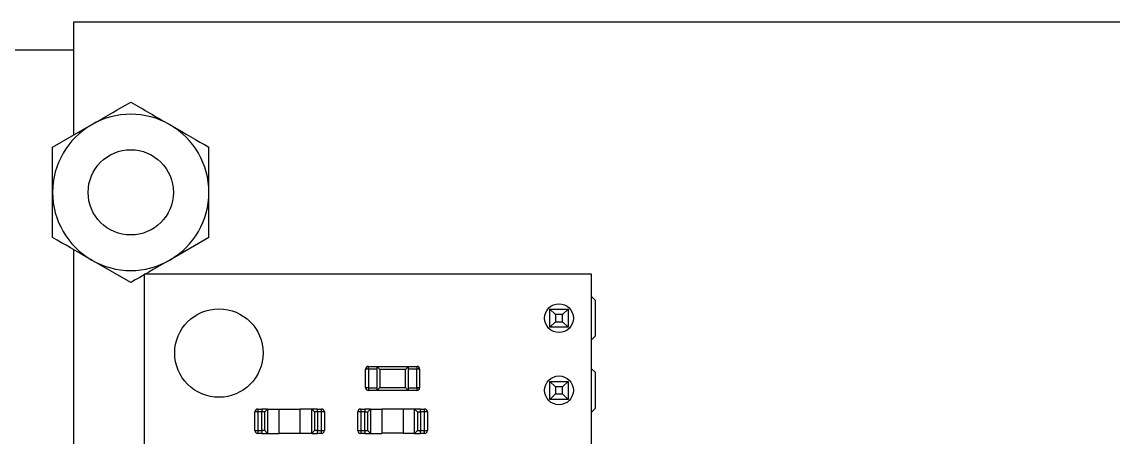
# Model space of a CAD drawing. Header units: millimetres. Extents: x 10 to 419, y 5 to 292.
# Drawn here: x 108.74 to 147.15, y 194.94 to 209.55 of the extents above; entities that cross this region are included whole.
import ezdxf

# ---------------------------------------------------------------- set-up
doc = ezdxf.new("R2010")
doc.units = ezdxf.units.MM

msp = doc.modelspace()

# ---------------------------------------------------------------- linework, layer by layer
at = {"color": 7, "linetype": 'Continuous', "lineweight": 25}
for p, q in [((110.576, 205.572), (110.576, 209.551)), ((110.576, 209.551), (161.576, 209.551)), ((110.576, 208.551), (107.576, 208.551)), ((109.826, 205.139), (111.201, 205.933)), ((115.326, 201.963), (113.951, 201.17)), ((110.576, 175.572), (110.576, 201.53)), ((112.576, 200.376), (111.201, 201.17)), ((113.045, 200.673), (113.045, 179.566)), ((128.793, 200.673), (113.045, 200.673)), ((128.793, 179.566), (128.793, 200.673)), ((128.793, 199.886), (128.92, 199.759)), ((128.92, 199.759), (128.92, 198.489)), ((127.523, 199.251), (127.332, 199.441)), ((127.332, 199.441), (127.967, 199.441)), ((127.332, 198.806), (127.332, 199.441)), ((127.967, 199.441), (127.777, 199.251)), ((127.967, 199.441), (127.967, 198.806)), ((127.523, 198.997), (127.332, 198.806)), ((127.777, 199.251), (127.523, 199.251)), ((127.523, 199.251), (127.523, 198.997)), ((127.523, 198.997), (127.777, 198.997)), ((127.777, 198.997), (127.777, 199.251)), ((127.967, 198.806), (127.777, 198.997)), ((127.967, 198.806), (127.332, 198.806)), ((128.92, 198.489), (128.793, 198.362)), ((120.944, 197.328), (120.844, 197.328)), ((120.844, 196.678), (120.844, 197.328)), ((120.944, 197.328), (120.944, 197.428)), ((120.944, 197.428), (121.244, 197.428)), ((121.244, 197.328), (120.944, 197.328)), ((120.944, 197.328), (120.944, 196.678)), ((121.244, 197.428), (121.244, 197.423)), ((121.344, 197.323), (121.244, 197.423)), ((121.244, 197.423), (122.344, 197.423)), ((121.244, 196.583), (121.244, 197.423)), ((122.244, 197.323), (121.344, 197.323)), ((121.344, 197.323), (121.344, 196.683)), ((122.344, 197.423), (122.244, 197.323)), ((122.244, 196.683), (122.244, 197.323)), ((122.344, 197.423), (122.344, 197.428)), ((122.344, 197.428), (122.644, 197.428)), ((122.344, 197.423), (122.344, 196.583)), ((122.644, 197.328), (122.344, 197.328)), ((122.644, 197.428), (122.644, 197.328)), ((122.744, 197.328), (122.644, 197.328)), ((122.644, 196.678), (122.644, 197.328)), ((122.744, 197.328), (122.744, 196.678)), ((128.793, 197.346), (128.92, 197.219)), ((128.92, 197.219), (128.92, 195.949)), ((120.944, 196.678), (120.844, 196.678)), ((120.944, 196.678), (121.244, 196.678)), ((120.944, 196.678), (120.944, 196.578)), ((121.344, 196.683), (121.244, 196.583)), ((121.344, 196.683), (122.244, 196.683)), ((122.344, 196.583), (122.244, 196.683)), ((122.344, 196.678), (122.644, 196.678)), ((122.744, 196.678), (122.644, 196.678)), ((122.644, 196.678), (122.644, 196.578)), ((127.523, 196.711), (127.332, 196.901)), ((127.332, 196.901), (127.967, 196.901)), ((127.332, 196.266), (127.332, 196.901)), ((127.777, 196.711), (127.523, 196.711)), ((127.523, 196.711), (127.523, 196.457)), ((127.967, 196.901), (127.777, 196.711)), ((127.777, 196.457), (127.777, 196.711)), ((127.967, 196.901), (127.967, 196.266)), ((121.244, 196.578), (120.944, 196.578)), ((122.344, 196.583), (121.244, 196.583)), ((121.244, 196.583), (121.244, 196.578)), ((122.344, 196.578), (122.344, 196.583)), ((122.644, 196.578), (122.344, 196.578)), ((127.523, 196.457), (127.332, 196.266)), ((127.523, 196.457), (127.777, 196.457)), ((127.967, 196.266), (127.777, 196.457)), ((117.045, 195.928), (117.045, 195.828)), ((117.045, 195.928), (117.195, 195.928)), ((117.195, 195.928), (117.195, 195.828)), ((117.395, 195.928), (117.195, 195.928)), ((117.395, 195.928), (117.295, 195.828)), ((117.395, 195.928), (117.395, 195.068)), ((117.395, 195.928), (117.795, 195.928)), ((117.795, 195.071), (117.795, 195.926)), ((117.795, 195.923), (118.545, 195.923)), ((118.945, 195.928), (118.545, 195.928)), ((118.545, 195.071), (118.545, 195.926)), ((118.945, 195.068), (118.945, 195.928)), ((119.045, 195.828), (118.945, 195.928)), ((119.145, 195.928), (118.945, 195.928)), ((119.145, 195.828), (119.145, 195.928)), ((119.145, 195.928), (119.295, 195.928)), ((119.295, 195.828), (119.295, 195.928)), ((120.669, 195.928), (120.669, 195.828)), ((120.669, 195.928), (120.819, 195.928)), ((120.819, 195.928), (120.819, 195.828)), ((121.019, 195.928), (120.819, 195.928)), ((120.919, 195.828), (121.019, 195.928)), ((121.019, 195.928), (121.019, 195.068)), ((121.019, 195.928), (121.419, 195.928)), ((121.419, 195.926), (121.419, 195.071)), ((122.169, 195.923), (121.419, 195.923)), ((122.569, 195.928), (122.169, 195.928)), ((122.169, 195.926), (122.169, 195.071)), ((122.569, 195.068), (122.569, 195.928)), ((122.569, 195.928), (122.669, 195.828)), ((122.769, 195.928), (122.569, 195.928)), ((122.769, 195.828), (122.769, 195.928)), ((122.769, 195.928), (122.919, 195.928)), ((122.919, 195.828), (122.919, 195.928)), ((127.967, 196.266), (127.332, 196.266)), ((128.92, 195.949), (128.793, 195.822)), ((117.045, 195.828), (116.945, 195.828)), ((116.945, 195.168), (116.945, 195.828)), ((117.045, 195.828), (117.045, 195.168)), ((117.195, 195.828), (117.045, 195.828)), ((117.195, 195.168), (117.195, 195.828)), ((117.295, 195.828), (117.195, 195.828)), ((117.295, 195.168), (117.295, 195.828)), ((119.045, 195.828), (119.045, 195.168)), ((119.145, 195.828), (119.045, 195.828)), ((119.145, 195.828), (119.145, 195.168)), ((119.295, 195.828), (119.145, 195.828)), ((119.295, 195.168), (119.295, 195.828)), ((119.395, 195.828), (119.295, 195.828)), ((119.395, 195.828), (119.395, 195.168)), ((120.669, 195.828), (120.569, 195.828)), ((120.569, 195.168), (120.569, 195.828)), ((120.669, 195.828), (120.669, 195.168)), ((120.819, 195.828), (120.669, 195.828)), ((120.819, 195.168), (120.819, 195.828)), ((120.819, 195.828), (120.919, 195.828)), ((120.919, 195.168), (120.919, 195.828)), ((122.669, 195.828), (122.669, 195.168)), ((122.669, 195.828), (122.769, 195.828)), ((122.769, 195.828), (122.769, 195.168)), ((122.919, 195.828), (122.769, 195.828)), ((122.919, 195.168), (122.919, 195.828)), ((123.019, 195.828), (122.919, 195.828)), ((123.019, 195.828), (123.019, 195.168)), ((116.945, 195.168), (117.045, 195.168)), ((117.045, 195.168), (117.045, 195.068)), ((117.045, 195.168), (117.195, 195.168)), ((117.295, 195.168), (117.195, 195.168)), ((117.195, 195.168), (117.195, 195.068)), ((117.395, 195.068), (117.295, 195.168)), ((119.045, 195.168), (118.945, 195.068)), ((119.145, 195.168), (119.045, 195.168)), ((119.145, 195.068), (119.145, 195.168)), ((119.145, 195.168), (119.295, 195.168)), ((119.295, 195.068), (119.295, 195.168)), ((119.295, 195.168), (119.395, 195.168)), ((120.569, 195.168), (120.669, 195.168)), ((120.669, 195.168), (120.819, 195.168)), ((120.669, 195.168), (120.669, 195.068)), ((120.819, 195.168), (120.919, 195.168)), ((120.819, 195.168), (120.819, 195.068)), ((120.919, 195.168), (121.019, 195.068)), ((122.569, 195.068), (122.669, 195.168)), ((122.669, 195.168), (122.769, 195.168)), ((122.769, 195.068), (122.769, 195.168)), ((122.769, 195.168), (122.919, 195.168)), ((122.919, 195.068), (122.919, 195.168)), ((122.919, 195.168), (123.019, 195.168)), ((117.195, 195.068), (117.045, 195.068)), ((117.195, 195.068), (117.395, 195.068)), ((117.395, 195.068), (117.795, 195.068)), ((117.795, 195.073), (118.545, 195.073)), ((118.945, 195.068), (118.545, 195.068)), ((118.945, 195.068), (119.145, 195.068)), ((119.295, 195.068), (119.145, 195.068)), ((120.819, 195.068), (120.669, 195.068)), ((120.819, 195.068), (121.019, 195.068)), ((121.019, 195.068), (121.419, 195.068)), ((122.169, 195.073), (121.419, 195.073)), ((122.569, 195.068), (122.169, 195.068)), ((122.569, 195.068), (122.769, 195.068)), ((122.919, 195.068), (122.769, 195.068))]:
    msp.add_line(p, q, dxfattribs=at)
for centre, radius in [((112.576, 203.551), 1.5), ((115.68, 197.898), 1.556), ((127.65, 199.124), 0.508), ((127.65, 196.584), 0.508)]:
    msp.add_circle(centre, radius, dxfattribs=at)
for centre, radius, start, end in [((112.576, 203.551), 2.75, 60, 120), ((112.576, 203.551), 2.75, 120, 180), ((112.576, 203.551), 2.75, 0, 60), ((112.576, 203.551), 2.75, 180, 240), ((112.576, 203.551), 2.75, 300, 0), ((112.576, 203.551), 2.75, 240, 300), ((120.944, 197.328), 0.1, 90, 180), ((122.644, 197.328), 0.1, 0, 90), ((120.944, 196.678), 0.1, 180, 270), ((122.644, 196.678), 0.1, 270, 0), ((117.045, 195.828), 0.1, 90, 180), ((119.295, 195.828), 0.1, 0, 90), ((120.669, 195.828), 0.1, 90, 180), ((122.919, 195.828), 0.1, 0, 90), ((117.045, 195.168), 0.1, 180, 270), ((119.295, 195.168), 0.1, 270, 0), ((120.669, 195.168), 0.1, 180, 270), ((122.919, 195.168), 0.1, 270, 0)]:
    msp.add_arc(centre, radius, start, end, dxfattribs=at)
for points, knots in [([(111.201, 205.933), (111.234, 205.951), (111.698, 206.22), (112.153, 206.482), (112.576, 206.727)], [0, 0, 0, 0, 0.07015, 1, 1, 1, 1]), ([(112.576, 206.727), (112.8, 206.598), (113.25, 206.337), (113.716, 206.068), (113.951, 205.933)], [0, 0, 0, 0, 0.495458, 1, 1, 1, 1]), ([(113.951, 205.933), (113.984, 205.914), (114.448, 205.646), (114.903, 205.383), (115.326, 205.139)], [0, 0, 0, 0, 0.07015, 1, 1, 1, 1]), ([(109.826, 203.551), (109.826, 203.695), (109.826, 204.233), (109.826, 204.756), (109.826, 205.139)], [0, 0, 0, 0, 0.268634, 1, 1, 1, 1]), ([(115.326, 203.551), (115.326, 203.695), (115.326, 204.233), (115.326, 204.756), (115.326, 205.139)], [0, 0, 0, 0, 0.268634, 1, 1, 1, 1]), ([(109.826, 201.963), (109.826, 202.097), (109.826, 202.614), (109.826, 203.152), (109.826, 203.551)], [0, 0, 0, 0, 0.257551, 1, 1, 1, 1]), ([(115.326, 201.963), (115.326, 202.097), (115.326, 202.614), (115.326, 203.152), (115.326, 203.551)], [0, 0, 0, 0, 0.257551, 1, 1, 1, 1]), ([(111.201, 201.17), (111.169, 201.188), (110.704, 201.456), (110.249, 201.719), (109.826, 201.963)], [0, 0, 0, 0, 0.07015, 1, 1, 1, 1]), ([(113.951, 201.17), (113.919, 201.151), (113.454, 200.883), (112.999, 200.62), (112.576, 200.376)], [0, 0, 0, 0, 0.07015, 1, 1, 1, 1])]:
    msp.add_open_spline(points, degree=3, knots=knots, dxfattribs=at)

doc.saveas('drawing.dxf')
